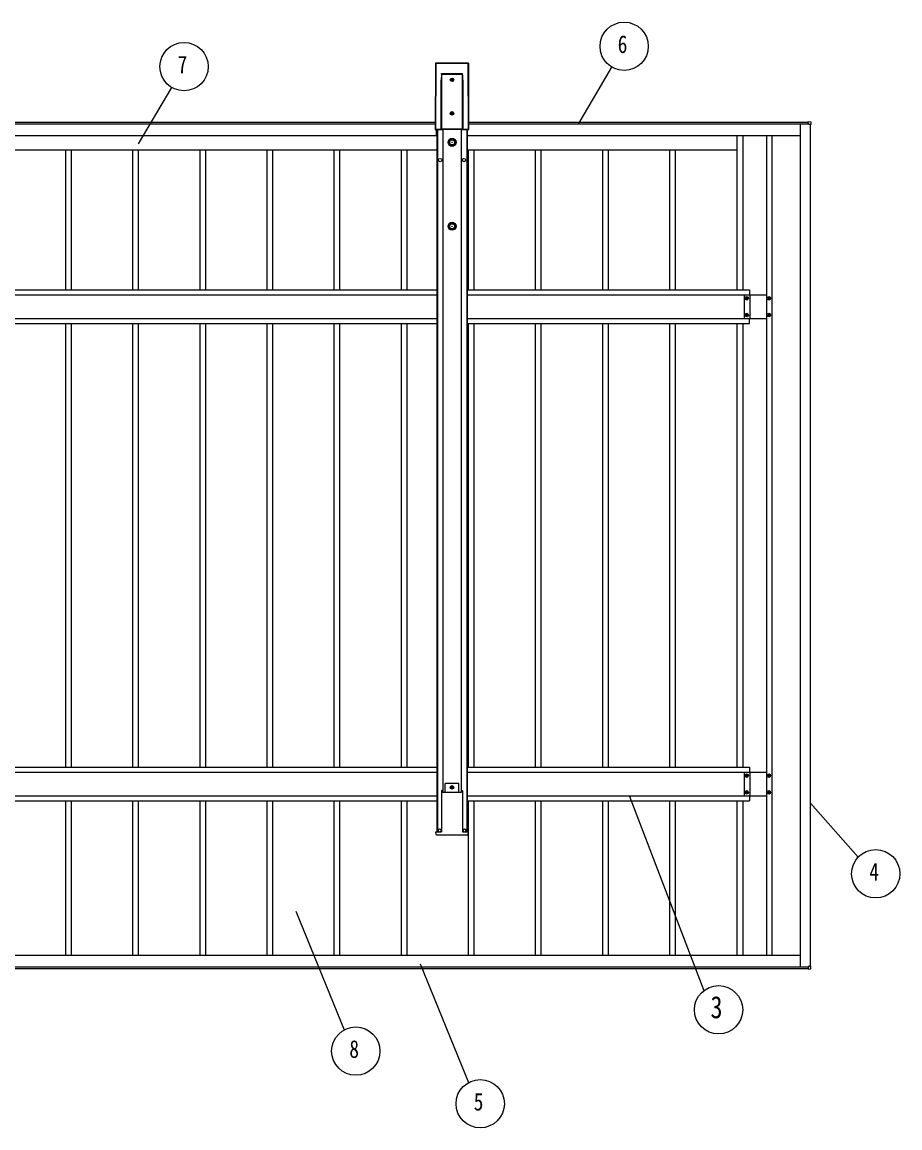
# Model space of a CAD drawing. Units: millimetres, scale not verified. Extents: x -10512 to 10512, y -7425 to 7425.
# Drawn here: x -852 to 1764, y -1388 to 1907 of the extents above; entities that cross this region are included whole.
import ezdxf
from ezdxf.enums import TextEntityAlignment as Align

# ---------------------------------------------------------------- set-up
doc = ezdxf.new("R2010")
doc.units = ezdxf.units.MM
doc.header["$LTSCALE"] = 30
doc.layers.add('0-4_YKK_A1', color=4, linetype='Continuous')
doc.layers.add('0-5_YKK_D', color=6, linetype='Continuous')
doc.styles.add('ＭＳ ゴシック', font='')
doc.styles.get('ＭＳ ゴシック').set_extended_font_data('MS Gothic')

msp = doc.modelspace()

# ---------------------------------------------------------------- linework, layer by layer
at = {"layer": '0-4_YKK_A1'}
for p, q in [((380.33, 1784.46), (379.7, 1587.32)), ((380.18, 1587.8), (380.81, 1783.98)), ((380.81, 1783.98), (380.33, 1784.46)), ((380.33, 1784.46), (380.33, 1784.46)), ((381.31, 1783.96), (380.68, 1587.78)), ((478.34, 1784.96), (380.83, 1784.96)), ((380.83, 1784.96), (381.31, 1784.48)), ((478.34, 1784.96), (380.83, 1784.96)), ((380.83, 1784.96), (380.83, 1784.96)), ((381.31, 1784.48), (477.86, 1784.48)), ((381.31, 1784.48), (381.31, 1783.96)), ((477.86, 1783.96), (381.31, 1783.96)), ((477.86, 1784.48), (478.34, 1784.96)), ((477.86, 1784.48), (477.86, 1783.96)), ((478.49, 1587.78), (477.86, 1783.96)), ((478.34, 1784.96), (478.34, 1784.96)), ((478.84, 1784.46), (478.36, 1783.98)), ((478.36, 1783.98), (478.99, 1587.8)), ((479.47, 1587.32), (478.84, 1784.46)), ((479.47, 1587.32), (478.84, 1784.46)), ((478.84, 1784.46), (478.84, 1784.46)), ((460.64, 1751.26), (398.52, 1751.26)), ((398.52, 1751.26), (398.52, 1588.33)), ((398.53, 1753.88), (460.64, 1753.88)), ((460.64, 1588.33), (460.64, 1751.26)), ((397.05, 1587.89), (397.52, 1734.67)), ((398.02, 1734.64), (397.55, 1587.86)), ((398.02, 1588.33), (398.02, 1734.64)), ((430.06, 1736.73), (430.06, 1737.69)), ((461.14, 1734.64), (461.14, 1588.33)), ((461.61, 1587.86), (461.14, 1734.64)), ((461.64, 1734.67), (462.11, 1587.89)), ((430.06, 1636.73), (430.06, 1637.69)), ((-2394.6, 1609.14), (379.77, 1609.14)), ((-2394.59, 1604.14), (379.75, 1604.14)), ((-2394.59, 1604.12), (379.75, 1604.12)), ((379.7, 1587.32), (379.7, 1587.32)), ((380.68, 1587.3), (380.2, 1586.82)), ((380.2, 1586.82), (400.95, 1586.82)), ((380.2, 1586.82), (400.96, 1586.82)), ((380.2, 1586.82), (380.2, 1586.82)), ((380.68, 1587.78), (397.06, 1587.78)), ((380.68, 1587.78), (380.68, 1587.3)), ((397.99, 1587.3), (380.68, 1587.3)), ((383.58, 1569.14), (383.58, 1586.82)), ((383.58, 1584.15), (384.58, 1584.15)), ((384.58, 1586.82), (384.58, -506.29)), ((385.78, 1586.82), (385.78, -506.29)), ((397.55, 1587.86), (398.02, 1588.33)), ((398.52, 1587.83), (397.99, 1587.3)), ((398.52, 1588.33), (460.64, 1588.33)), ((398.52, 1588.33), (398.52, 1587.83)), ((460.64, 1587.83), (398.52, 1587.83)), ((400.96, 1586.82), (401.21, 1587.71)), ((401.21, 1587.71), (458.08, 1587.71)), ((402.08, 1587.71), (402.08, -388.12)), ((457.08, 1587.71), (457.08, -388.12)), ((458.08, 1587.71), (458.34, 1586.82)), ((458.34, 1586.82), (478.97, 1586.82)), ((458.34, 1586.82), (478.97, 1586.82)), ((460.64, 1588.33), (460.64, 1587.83)), ((461.17, 1587.3), (460.64, 1587.83)), ((461.14, 1588.33), (461.61, 1587.86)), ((478.49, 1587.3), (461.17, 1587.3)), ((462.11, 1587.78), (478.49, 1587.78)), ((473.38, 1586.82), (473.38, -506.29)), ((474.58, 1586.82), (474.58, -506.29)), ((474.58, 1584.15), (475.58, 1584.15)), ((475.58, 1569.14), (475.58, 1586.82)), ((478.49, 1587.3), (478.49, 1587.78)), ((478.97, 1586.82), (478.49, 1587.3)), ((478.97, 1586.82), (478.97, 1586.82)), ((478.99, 1587.8), (479.47, 1587.32)), ((479.4, 1609.14), (1491.08, 1609.14)), ((479.41, 1604.14), (1491.08, 1604.14)), ((479.41, 1604.12), (1489.08, 1604.12)), ((479.47, 1587.32), (479.47, 1587.32)), ((1467.58, -907.77), (1467.58, 1603.65)), ((1467.58, 1603.65), (1492.58, 1603.65)), ((1489.08, 1604.12), (1489.08, 1603.65)), ((1491.08, 1610.65), (1498.61, 1610.19)), ((1491.08, 1610.15), (1491.08, 1610.65)), ((1491.08, 1604.25), (1491.08, 1610.15)), ((1492.08, 1603.65), (1492.08, 1603.95)), ((1492.58, 1602.45), (1492.58, 1603.65)), ((1492.9, 1602.45), (1492.58, 1602.45)), ((1498.61, 1602.45), (1492.9, 1602.45)), ((1497.58, -906.58), (1497.58, 1602.45)), ((-2398.42, 1569.14), (383.58, 1569.14)), ((475.58, 1569.14), (1467.58, 1569.14)), ((1278.58, 1569.14), (1278.58, 1109.15)), ((1295.58, 1569.14), (1295.58, 1109.15)), ((1366.58, 1569.14), (1366.58, -873.27)), ((1382.58, 1569.14), (1382.58, -873.27)), ((-921.42, 1526.15), (-706.32, 1526.15)), ((-721.42, 1526.15), (-506.32, 1526.15)), ((-721.42, 1109.15), (-721.42, 1526.15)), ((-704.42, 1109.15), (-704.42, 1526.15)), ((-521.42, 1526.15), (-306.32, 1526.15)), ((-521.42, 1109.15), (-521.42, 1526.15)), ((-504.42, 1109.15), (-504.42, 1526.15)), ((-321.42, 1526.15), (-106.32, 1526.15)), ((-321.42, 1109.15), (-321.42, 1526.15)), ((-304.42, 1109.15), (-304.42, 1526.15)), ((-121.42, 1526.15), (93.68, 1526.15)), ((-121.42, 1109.15), (-121.42, 1526.15)), ((-104.42, 1109.15), (-104.42, 1526.15)), ((78.58, 1526.15), (293.68, 1526.15)), ((78.58, 1109.15), (78.58, 1526.15)), ((95.58, 1109.15), (95.58, 1526.15)), ((278.58, 1526.15), (384.58, 1526.15)), ((278.58, 1109.15), (278.58, 1526.15)), ((295.58, 1109.15), (295.58, 1526.15)), ((474.58, 1526.15), (493.68, 1526.15)), ((478.58, 1526.15), (693.68, 1526.15)), ((478.58, 1109.15), (478.58, 1526.15)), ((495.58, 1109.15), (495.58, 1526.15)), ((678.58, 1526.15), (893.68, 1526.15)), ((678.58, 1109.15), (678.58, 1526.15)), ((695.58, 1109.15), (695.58, 1526.15)), ((878.58, 1526.15), (1093.68, 1526.15)), ((878.58, 1109.15), (878.58, 1526.15)), ((895.58, 1109.15), (895.58, 1526.15)), ((1078.58, 1526.15), (1278.58, 1526.15)), ((1078.58, 1109.15), (1078.58, 1526.15)), ((1095.58, 1109.15), (1095.58, 1526.15)), ((-2399.42, 1109.15), (384.58, 1109.15)), ((-2399.42, 1094.15), (384.58, 1094.15)), ((474.58, 1109.15), (1315.58, 1109.15)), ((474.58, 1094.15), (1300.58, 1094.15)), ((1300.58, 1023.65), (1300.58, 1094.65)), ((1300.58, 1094.65), (1366.58, 1094.65)), ((1315.58, 1109.15), (1315.58, 1094.65)), ((1318.08, 1023.65), (1318.08, 1094.65)), ((1307.1, 1085.59), (1307.1, 1086.55)), ((1373.1, 1085.59), (1373.1, 1086.55)), ((-2399.42, 1024.15), (384.58, 1024.15)), ((474.58, 1024.15), (1300.58, 1024.15)), ((1300.58, 1023.65), (1366.58, 1023.65)), ((1307.1, 1035.59), (1307.1, 1036.55)), ((1315.58, 1009.15), (1315.58, 1023.65)), ((1373.1, 1035.59), (1373.1, 1036.55)), ((-2399.42, 1009.15), (384.58, 1009.15)), ((-721.42, -313.27), (-721.42, 1009.15)), ((-704.42, -313.27), (-704.42, 1009.15)), ((-521.42, -313.27), (-521.42, 1009.15)), ((-504.42, -313.27), (-504.42, 1009.15)), ((-321.42, -313.27), (-321.42, 1009.15)), ((-304.42, -313.27), (-304.42, 1009.15)), ((-121.42, -313.27), (-121.42, 1009.15)), ((-104.42, -313.27), (-104.42, 1009.15)), ((78.58, -313.27), (78.58, 1009.15)), ((95.58, -313.27), (95.58, 1009.15)), ((278.58, -313.27), (278.58, 1009.15)), ((295.58, -313.27), (295.58, 1009.15)), ((474.58, 1009.15), (1315.58, 1009.15)), ((478.58, -313.27), (478.58, 1009.15)), ((495.58, -313.27), (495.58, 1009.15)), ((678.58, -313.27), (678.58, 1009.15)), ((695.58, -313.27), (695.58, 1009.15)), ((878.58, -313.27), (878.58, 1009.15)), ((895.58, -313.27), (895.58, 1009.15)), ((1078.58, -313.27), (1078.58, 1009.15)), ((1095.58, -313.27), (1095.58, 1009.15)), ((1278.58, 1009.15), (1278.58, -313.27)), ((1295.58, 1009.15), (1295.58, -313.27)), ((-2399.42, -313.27), (384.58, -313.27)), ((-2399.42, -328.27), (384.58, -328.27)), ((474.58, -313.27), (1315.58, -313.27)), ((474.58, -328.27), (1300.58, -328.27)), ((1300.58, -398.77), (1300.58, -327.77)), ((1300.58, -327.77), (1366.58, -327.77)), ((1315.58, -313.27), (1315.58, -327.77)), ((1318.08, -398.77), (1318.08, -327.77)), ((450.08, -362.29), (409.08, -362.29)), ((409.08, -388.12), (409.08, -362.29)), ((450.08, -388.12), (450.08, -362.29)), ((1307.1, -336.83), (1307.1, -335.87)), ((1373.1, -336.83), (1373.1, -335.87)), ((398.33, -382.94), (398.33, -506.14)), ((398.69, -382.79), (398.35, -382.79)), ((398.69, -382.79), (399.19, -382.79)), ((399.19, -382.79), (401.23, -382.79)), ((401.54, -388.12), (401.23, -382.79)), ((430.06, -371.85), (430.06, -370.89)), ((457.93, -382.79), (459.97, -382.79)), ((459.97, -382.79), (460.47, -382.79)), ((460.47, -382.79), (460.82, -382.79)), ((460.83, -382.94), (460.83, -506.14)), ((1307.1, -386.83), (1307.1, -385.87)), ((1373.1, -386.83), (1373.1, -385.87)), ((-2399.42, -398.27), (384.58, -398.27)), ((-2399.42, -413.27), (384.58, -413.27)), ((-721.42, -873.27), (-721.42, -413.27)), ((-704.42, -873.27), (-704.42, -413.27)), ((-521.42, -873.27), (-521.42, -413.27)), ((-504.42, -873.27), (-504.42, -413.27)), ((-321.42, -873.27), (-321.42, -413.27)), ((-304.42, -873.27), (-304.42, -413.27)), ((-121.42, -873.27), (-121.42, -413.27)), ((-104.42, -873.27), (-104.42, -413.27)), ((78.58, -873.27), (78.58, -413.27)), ((95.58, -873.27), (95.58, -413.27)), ((278.58, -873.27), (278.58, -413.27)), ((295.58, -873.27), (295.58, -413.27)), ((474.58, -398.27), (1300.58, -398.27)), ((474.58, -413.27), (1315.58, -413.27)), ((478.58, -873.27), (478.58, -413.27)), ((495.58, -873.27), (495.58, -413.27)), ((678.58, -873.27), (678.58, -413.27)), ((695.58, -873.27), (695.58, -413.27)), ((878.58, -873.27), (878.58, -413.27)), ((895.58, -873.27), (895.58, -413.27)), ((1078.58, -873.27), (1078.58, -413.27)), ((1095.58, -873.27), (1095.58, -413.27)), ((1278.58, -413.27), (1278.58, -873.27)), ((1295.58, -413.27), (1295.58, -873.27)), ((1300.58, -398.77), (1366.58, -398.77)), ((1315.58, -398.77), (1315.58, -413.27)), ((382.21, -506.29), (397.22, -506.29)), ((397.75, -515.79), (384.17, -515.79)), ((388.08, -506.29), (388.08, -502.29)), ((397.08, -506.29), (397.08, -502.29)), ((397.22, -506.29), (398.22, -506.29)), ((399.24, -515.79), (397.75, -515.79)), ((398.32, -506.29), (398.22, -506.29)), ((399.62, -515.79), (399.24, -515.79)), ((459.55, -515.79), (399.62, -515.79)), ((459.92, -515.79), (459.55, -515.79)), ((461.42, -515.79), (459.92, -515.79)), ((460.85, -506.29), (460.95, -506.29)), ((460.95, -506.29), (461.94, -506.29)), ((474.99, -515.79), (461.42, -515.79)), ((461.94, -506.29), (476.95, -506.29)), ((462.08, -506.29), (462.08, -502.29)), ((471.08, -506.29), (471.08, -502.29)), ((476.95, -506.29), (477.45, -506.29)), ((477.45, -506.29), (476.99, -513.91)), ((-3506.92, -873.27), (1467.58, -873.27)), ((-3505.92, -908.27), (1491.08, -908.27)), ((-3505.92, -913.27), (1491.08, -913.27)), ((1467.58, -907.77), (1492.58, -907.77)), ((1491.08, -908.38), (1491.08, -914.28)), ((1491.08, -914.28), (1491.08, -914.78)), ((1491.08, -914.78), (1498.61, -914.32)), ((1491.38, -907.77), (1491.38, -908.08)), ((1492.08, -907.77), (1492.08, -908.08)), ((1492.58, -906.58), (1492.58, -907.78)), ((1492.58, -906.58), (1492.58, -907.78)), ((1492.9, -906.58), (1492.58, -906.58)), ((1498.61, -906.58), (1492.9, -906.58))]:
    msp.add_line(p, q, dxfattribs=at)
for points in [[(380.33, 1784.46), (379.7, 1587.32), (380.18, 1587.8)], [(398.16, 1751.29), (398.44, 1753.27), (398.52, 1753.83), (398.53, 1753.88)], [(398.52, 1751.26), (398.5, 1751.26), (398.48, 1751.26), (398.45, 1751.26), (398.43, 1751.26), (398.41, 1751.26), (398.39, 1751.26), (398.36, 1751.26), (398.34, 1751.26)], [(460.82, 1751.26), (460.68, 1753.26), (460.64, 1753.83), (460.64, 1753.88)], [(460.64, 1751.26), (460.67, 1751.26), (460.69, 1751.26), (460.71, 1751.26), (460.73, 1751.26), (460.76, 1751.26), (460.78, 1751.26), (460.8, 1751.26), (460.82, 1751.26)], [(428.14, 1735.77), (427.18, 1735.77), (427.18, 1734.81), (428.14, 1734.81)], [(430.06, 1737.69), (429.1, 1737.69), (429.1, 1736.73)], [(429.1, 1733.85), (429.1, 1732.89), (430.06, 1732.89), (430.06, 1733.85)], [(431.02, 1734.81), (431.98, 1734.81), (431.98, 1735.77), (431.02, 1735.77)], [(428.14, 1635.77), (427.18, 1635.77), (427.18, 1634.81), (428.14, 1634.81)], [(430.06, 1637.69), (429.1, 1637.69), (429.1, 1636.73)], [(429.1, 1633.85), (429.1, 1632.89), (430.06, 1632.89), (430.06, 1633.85)], [(431.02, 1634.81), (431.98, 1634.81), (431.98, 1635.77), (431.02, 1635.77)], [(398.52, 1588.33), (398.43, 1588.33), (398.34, 1588.33), (398.25, 1588.33), (398.18, 1588.33), (398.12, 1588.33), (398.07, 1588.33), (398.04, 1588.33), (398.02, 1588.33)], [(460.64, 1588.33), (460.74, 1588.33), (460.83, 1588.33), (460.91, 1588.33), (460.99, 1588.33), (461.05, 1588.33), (461.1, 1588.33), (461.13, 1588.33), (461.14, 1588.33)], [(1492.28, 1603.95), (1491.08, 1603.95), (1491.08, 1604.25)], [(1499.08, 1609.69), (1499.08, 1602.45), (1498.61, 1602.45)], [(1306.14, 1083.67), (1305.18, 1083.67), (1305.18, 1084.63), (1306.14, 1084.63)], [(1307.1, 1086.55), (1308.06, 1086.55), (1308.06, 1085.59)], [(1308.06, 1082.71), (1308.06, 1081.75), (1307.1, 1081.75), (1307.1, 1082.71)], [(1309.02, 1084.63), (1309.98, 1084.63), (1309.98, 1083.67), (1309.02, 1083.67)], [(1372.14, 1083.67), (1371.18, 1083.67), (1371.18, 1084.63), (1372.14, 1084.63)], [(1373.1, 1086.55), (1374.06, 1086.55), (1374.06, 1085.59)], [(1374.06, 1082.71), (1374.06, 1081.75), (1373.1, 1081.75), (1373.1, 1082.71)], [(1375.02, 1084.63), (1375.98, 1084.63), (1375.98, 1083.67), (1375.02, 1083.67)], [(1306.14, 1033.67), (1305.18, 1033.67), (1305.18, 1034.63), (1306.14, 1034.63)], [(1307.1, 1036.55), (1308.06, 1036.55), (1308.06, 1035.59)], [(1308.06, 1032.71), (1308.06, 1031.75), (1307.1, 1031.75), (1307.1, 1032.71)], [(1309.02, 1034.63), (1309.98, 1034.63), (1309.98, 1033.67), (1309.02, 1033.67)], [(1372.14, 1033.67), (1371.18, 1033.67), (1371.18, 1034.63), (1372.14, 1034.63)], [(1373.1, 1036.55), (1374.06, 1036.55), (1374.06, 1035.59)], [(1374.06, 1032.71), (1374.06, 1031.75), (1373.1, 1031.75), (1373.1, 1032.71)], [(1375.02, 1034.63), (1375.98, 1034.63), (1375.98, 1033.67), (1375.02, 1033.67)], [(1306.14, -338.75), (1305.18, -338.75), (1305.18, -337.79), (1306.14, -337.79)], [(1307.1, -335.87), (1308.06, -335.87), (1308.06, -336.83)], [(1308.06, -339.71), (1308.06, -340.67), (1307.1, -340.67), (1307.1, -339.71)], [(1309.02, -337.79), (1309.98, -337.79), (1309.98, -338.75), (1309.02, -338.75)], [(1372.14, -338.75), (1371.18, -338.75), (1371.18, -337.79), (1372.14, -337.79)], [(1373.1, -335.87), (1374.06, -335.87), (1374.06, -336.83)], [(1374.06, -339.71), (1374.06, -340.67), (1373.1, -340.67), (1373.1, -339.71)], [(1375.02, -337.79), (1375.98, -337.79), (1375.98, -338.75), (1375.02, -338.75)], [(401.54, -388.12), (457.62, -388.12), (457.93, -382.79)], [(428.14, -372.81), (427.18, -372.81), (427.18, -373.77), (428.14, -373.77)], [(430.06, -370.89), (429.1, -370.89), (429.1, -371.85)], [(429.1, -374.73), (429.1, -375.69), (430.06, -375.69), (430.06, -374.73)], [(431.02, -373.77), (431.98, -373.77), (431.98, -372.81), (431.02, -372.81)], [(1306.14, -388.75), (1305.18, -388.75), (1305.18, -387.79), (1306.14, -387.79)], [(1307.1, -385.87), (1308.06, -385.87), (1308.06, -386.83)], [(1308.06, -389.71), (1308.06, -390.67), (1307.1, -390.67), (1307.1, -389.71)], [(1309.02, -387.79), (1309.98, -387.79), (1309.98, -388.75), (1309.02, -388.75)], [(1372.14, -388.75), (1371.18, -388.75), (1371.18, -387.79), (1372.14, -387.79)], [(1373.1, -385.87), (1374.06, -385.87), (1374.06, -386.83)], [(1374.06, -389.71), (1374.06, -390.67), (1373.1, -390.67), (1373.1, -389.71)], [(1375.02, -387.79), (1375.98, -387.79), (1375.98, -388.75), (1375.02, -388.75)], [(382.18, -513.91), (381.71, -506.29), (382.21, -506.29)], [(1492.28, -908.08), (1491.08, -908.08), (1491.08, -908.38)], [(1499.08, -913.82), (1499.08, -906.58), (1498.61, -906.58)]]:
    msp.add_lwpolyline(points, dxfattribs=at)
for centre, radius in [((429.58, 1735.29), 5.3), ((429.58, 1635.29), 5.3), ((429.64, 1548.79), 12), ((429.64, 1548.79), 10.88), ((429.64, 1548.79), 7.48), ((429.64, 1548.79), 0.5), ((394.08, 1496.15), 5), ((465.08, 1496.15), 5), ((429.64, 1298.79), 12), ((429.64, 1298.79), 10.88), ((429.64, 1298.79), 7.48), ((429.64, 1298.79), 0.5), ((1307.58, 1084.15), 5.3), ((1373.58, 1084.15), 5.3), ((1307.58, 1034.15), 5.3), ((1373.58, 1034.15), 5.3), ((1307.58, -338.27), 5.3), ((1373.58, -338.27), 5.3), ((429.58, -373.29), 5.3), ((1307.58, -388.27), 5.3), ((1373.58, -388.27), 5.3), ((392.58, -501.79), 5), ((466.58, -501.79), 5)]:
    msp.add_circle(centre, radius, dxfattribs=at)
for centre, radius, start, end in [((380.83, 1784.46), 0.5, 90, 179.81634), ((380.83, 1784.46), 0.501, 90.24971, 179.75029), ((381.31, 1783.98), 0.501, 90.24971, 179.75029), ((381.2, 1786.71), 2.76, 261.80183, 272.1952), ((477.96, 1786.71), 2.76, 267.8048, 278.19817), ((477.86, 1783.98), 0.501, 0.24971, 89.75029), ((478.34, 1784.46), 0.5, 0.18366, 90), ((478.34, 1784.46), 0.501, 0.24971, 89.75029), ((396.95, 1742.28), 9.09, 81.20266, 82.35702), ((839.9, 1721.3), 442.57, 175.77814, 176.1178), ((161.91, 1710.29), 301.89, 7.80423, 8.30085), ((462.21, 1742.28), 9.09, 97.64298, 98.79734), ((397.63, 1731.91), 2.76, 81.80183, 92.1952), ((428.14, 1736.73), 0.96, 270, 0), ((428.14, 1733.85), 0.96, 0, 90), ((431.02, 1736.73), 0.96, 180, 270), ((431.02, 1733.85), 0.96, 90, 180), ((461.54, 1731.91), 2.76, 87.8048, 98.19817), ((428.14, 1636.73), 0.96, 270, 0), ((428.14, 1633.85), 0.96, 0, 90), ((431.02, 1636.73), 0.96, 180, 270), ((431.02, 1633.85), 0.96, 90, 180), ((380.2, 1587.32), 0.5, 179.81634, 270), ((380.2, 1587.32), 0.501, 180.24971, 269.75029), ((380.68, 1587.81), 0.501, 180.24971, 269.75029), ((380.57, 1590.53), 2.76, 261.80183, 272.1952), ((397.16, 1585.13), 2.76, 81.80183, 92.1952), ((397.47, 1585.02), 2.79, 88.18282, 98.39155), ((398.52, 1588.33), 0.501, 180.24971, 269.75029), ((460.64, 1588.33), 0.501, 270.24971, 359.75029), ((461.7, 1585.02), 2.79, 81.60845, 91.81718), ((462.01, 1585.13), 2.76, 87.8048, 98.19817), ((478.59, 1590.53), 2.76, 267.8048, 278.19817), ((478.49, 1587.81), 0.501, 270.24971, 359.75029), ((478.97, 1587.32), 0.5, 270, 0.18366), ((478.97, 1587.32), 0.501, 270.24971, 359.75029), ((1492.28, 1603.65), 0.3, 0, 90), ((1498.58, 1609.69), 0.5, 0, 86.5), ((1306.14, 1085.59), 0.96, 270, 0), ((1306.14, 1082.71), 0.96, 0, 90), ((1309.02, 1085.59), 0.96, 180, 270), ((1309.02, 1082.71), 0.96, 90, 180), ((1372.14, 1085.59), 0.96, 270, 0), ((1372.14, 1082.71), 0.96, 0, 90), ((1375.02, 1085.59), 0.96, 180, 270), ((1375.02, 1082.71), 0.96, 90, 180), ((1306.14, 1035.59), 0.96, 270, 0), ((1306.14, 1032.71), 0.96, 0, 90), ((1309.02, 1035.59), 0.96, 180, 270), ((1309.02, 1032.71), 0.96, 90, 180), ((1372.14, 1035.59), 0.96, 270, 0), ((1372.14, 1032.71), 0.96, 0, 90), ((1375.02, 1035.59), 0.96, 180, 270), ((1375.02, 1032.71), 0.96, 90, 180), ((1306.14, -336.83), 0.96, 270, 0), ((1306.14, -339.71), 0.96, 0, 90), ((1309.02, -336.83), 0.96, 180, 270), ((1309.02, -339.71), 0.96, 90, 180), ((1372.14, -336.83), 0.96, 270, 0), ((1372.14, -339.71), 0.96, 0, 90), ((1375.02, -336.83), 0.96, 180, 270), ((1375.02, -339.71), 0.96, 90, 180), ((428.14, -371.85), 0.96, 270, 0), ((428.14, -374.73), 0.96, 0, 90), ((431.02, -371.85), 0.96, 180, 270), ((431.02, -374.73), 0.96, 90, 180), ((1306.14, -386.83), 0.96, 270, 0), ((1306.14, -389.71), 0.96, 0, 90), ((1309.02, -386.83), 0.96, 180, 270), ((1309.02, -389.71), 0.96, 90, 180), ((1372.14, -386.83), 0.96, 270, 0), ((1372.14, -389.71), 0.96, 0, 90), ((1375.02, -386.83), 0.96, 180, 270), ((1375.02, -389.71), 0.96, 90, 180), ((384.17, -513.79), 2, 183.5, 270), ((392.58, -502.29), 4.5, 90, 180), ((392.58, -502.29), 4.5, 0, 90), ((466.58, -502.29), 4.5, 90, 180), ((466.58, -502.29), 4.5, 0, 90), ((474.99, -513.79), 2, 270, 356.5), ((1492.28, -907.78), 0.3, 270, 0), ((1498.58, -913.82), 0.5, 273.5, 0)]:
    msp.add_arc(centre, radius, start, end, dxfattribs=at)
for centre, major_axis, ratio, start_param, end_param in [((398.52, 1733.5), (0, -19.08), 0.052413, 3.5123474, 4.6513024), ((398.52, 1733.48), (0, -19.08), 0.026207, 3.5123474, 4.6513024), ((401.61, 1751.26), (0, -50), 0.061774, 4.6600291, 4.7123946), ((457.55, 1751.26), (0, -50), 0.061774, 1.5707907, 1.6231562), ((460.64, 1733.48), (0, -19.08), 0.026207, 1.6318829, 2.7708379), ((460.64, 1733.5), (0, -19.08), 0.052413, 1.6318829, 2.7708379), ((398.06, 1587.89), (-0.543, -0.848), 0.992387, 5.2824884, 5.3922079), ((397.99, 1587.8), (0.941, -0.042), 0.529688, 3.2789358, 4.7362857), ((397.99, 1587.8), (0.185, -0.478), 0.839234, 4.3937254, 5.8510754), ((398.06, 1587.86), (-0.293, -0.417), 0.981557, 5.3232786, 5.4329981), ((461.17, 1587.8), (-0.185, -0.478), 0.839234, 0.4321099, 1.8894599), ((461.17, 1587.8), (0.941, 0.042), 0.529688, 4.6884922, 6.1458421), ((461.11, 1587.86), (0.293, -0.417), 0.981557, 0.8501872, 0.9599067), ((461.11, 1587.89), (0.543, -0.848), 0.992387, 0.8909775, 1.0006969), ((398.38, -383.29), (0.031, -0.5), 0.061627, 3.1377656, 3.9231638), ((460.79, -383.29), (-0.031, -0.5), 0.061627, 2.3600215, 3.1454197), ((398.29, -505.79), (0.031, -0.5), 0.061627, 6.2793582, 7.0647564), ((460.88, -505.79), (-0.031, -0.5), 0.061627, 5.5016142, 6.2870124)]:
    msp.add_ellipse(centre, major_axis=major_axis, ratio=ratio, start_param=start_param, end_param=end_param, dxfattribs=at)
at = {"layer": '0-5_YKK_D'}
for p, q in [((807.19, 1605.51), (905.89, 1773.13)), ((-504.34, 1544.83), (-405.63, 1712.46)), ((957.04, -397.22), (1179.76, -979.08)), ((1497.62, -420.71), (1639.72, -581.32)), ((-36.26, -742.55), (107.61, -1096.4)), ((334.46, -899.4), (478.34, -1253.25))]:
    msp.add_line(p, q, dxfattribs=at)
for centre in [(942.43, 1835.18), (-369.1, 1774.5), (1692.06, -630.76), (1223.68, -1036.14), (142.73, -1159.26), (513.45, -1316.11)]:
    msp.add_circle(centre, 72, dxfattribs=at)

# ---------------------------------------------------------------- texts
at = {"layer": '0-5_YKK_D', "style": 'ＭＳ ゴシック', "width": 0.8}
for s, height, p in [('6', 52.79, (923.23, 1799.18)), ('7', 52.79, (-388.3, 1738.5)), ('4', 52.79, (1672.86, -666.76)), ('3', 65.98, (1199.68, -1081.14)), ('8', 52.79, (123.53, -1195.26)), ('5', 52.79, (494.25, -1352.11))]:
    msp.add_text(s, height=height, dxfattribs=at).set_placement(p, align=Align.BOTTOM_LEFT)

doc.saveas('drawing.dxf')
